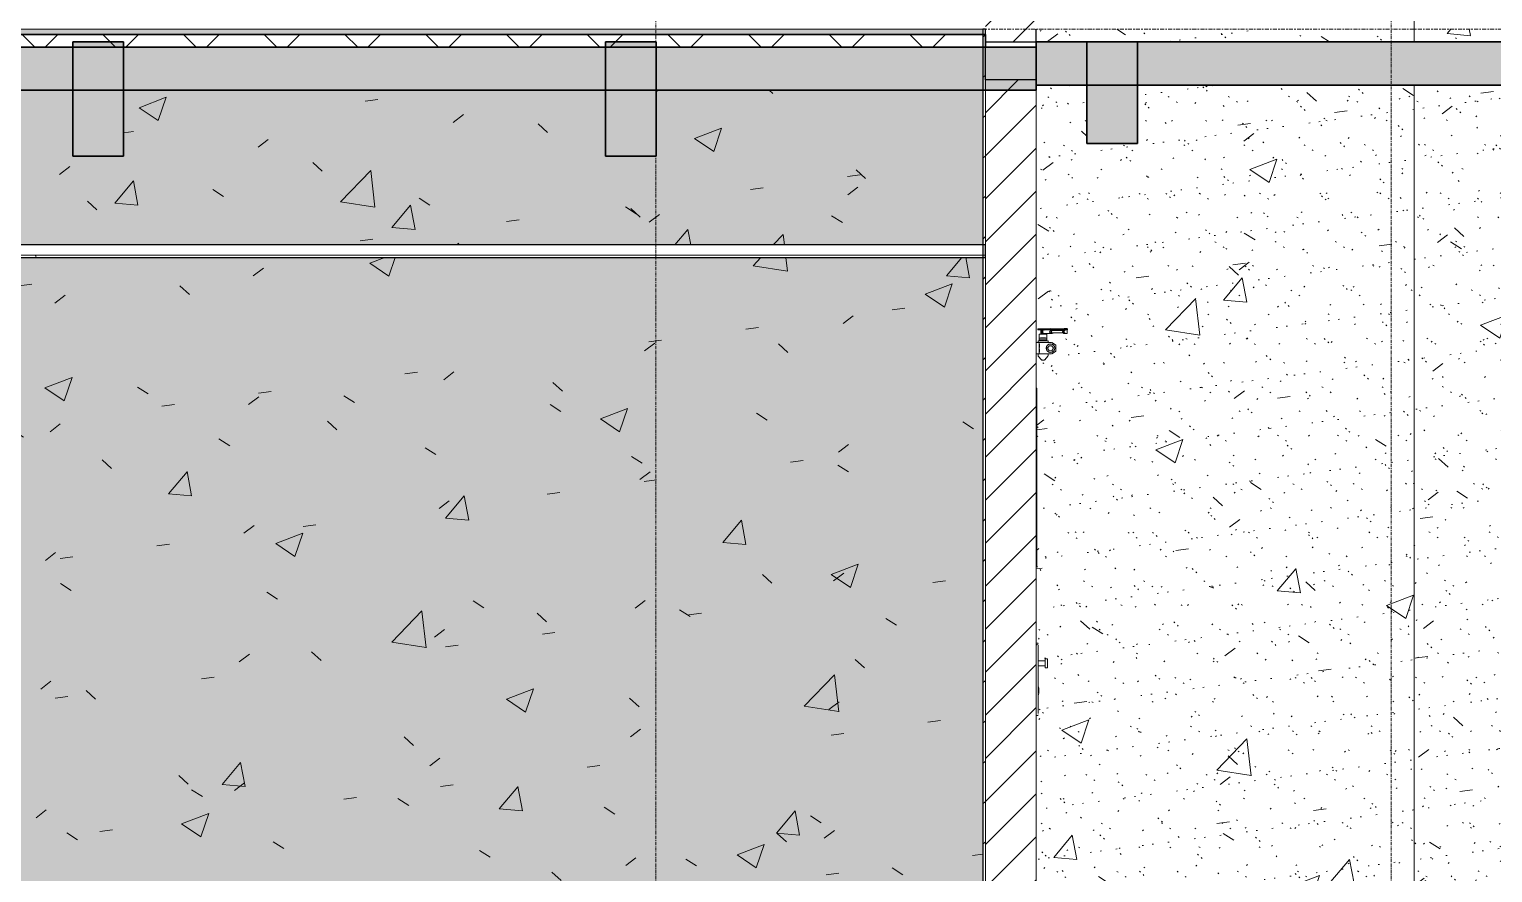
# Model space of a CAD drawing. Header units: millimetres. Extents: x 1240 to 198004, y -7796 to 35300.
# Drawn here: x 165394 to 171164, y 5675 to 9000 of the extents above; entities that cross this region are included whole.
import ezdxf

# ---------------------------------------------------------------- set-up
doc = ezdxf.new("R2010")
doc.units = ezdxf.units.MM
doc.linetypes.add('Centre', pattern=[31.75, 6.35, -4.7625, 15.875, -4.7625])
doc.linetypes.add('Grid Line', pattern=[22.225, 12.7, -3.175, 3.175, -3.175])
for name, color, linetype, lineweight in [('0-2', 50, 'Continuous', 5), ('A-CLNG', 13, 'Continuous', 9), ('A-CLNG-1', 13, 'Continuous', 25), ('A-CLNG-PATT-1', 13, 'Continuous', 9), ('A-DOOR', 31, 'Continuous', 9), ('A-FLOR-1', 10, 'Continuous', 35), ('A-FLOR-3', 192, 'Continuous', 35), ('A-FLOR-LEVL-2', 51, 'Centre', 9), ('A-FLOR-PATT-1', 7, 'Continuous', 9), ('A-FLOR-PATT-3', 8, 'Continuous', 9), ('A-WALL', 113, 'Continuous', 9), ('A-WALL-1', 113, 'Continuous', 25), ('A-WALL-PATT-4', 111, 'Continuous', 9), ('I-WALL', 2, 'Continuous', 9), ('I-WALL-2', 2, 'Continuous', 25), ('S-BEAM-1', 12, 'Continuous', 5), ('S-BEAM-2', 10, 'Continuous', 35), ('S-GRID-1', 1, 'Grid Line', 9)]:
    doc.layers.add(name, color=color, linetype=linetype, lineweight=lineweight)
pattern_1 = [(45, (196301.1, 0), (-84.8528, 84.8528), [])]
pattern_2 = [(50, (196301.1, 0), (1093.104, -95.634), [114.3, -1257.3]), (355, (196301.1, 0), (-211.457, 1146.34), [91.44, -1005.84]), (100.451, (196392.2, -8), (881.656, 1050.7), [97.14, -1068.54]), (46.184, (196301.1, 304.8), (1626.475, -252.257), [171.45, -1885.95]), (96.636, (196436.6, 283.8), (1424.416, 1484.565), [145.71, -1602.81]), (351.184, (196301.1, 304.8), (1424.43, 1484.55), [137.16, -1508.76]), (21, (196453.5, 228.6), (909.686, -613.59), [114.3, -1257.3]), (326, (196453.5, 228.6), (370.812, 1105.13), [91.44, -1005.84]), (71.451, (196529.3, 177.5), (1280.503, 491.528), [97.14, -1068.54]), (37.5, (196301.1, 0), (18.5313, 507.3303), [50.292, -943.356, 50.292, -970.788, -1009.65]), (37.5, (196301.1, 0), (18.5313, 507.3303), [-2014.728, 50.292, -959.358]), (7.5, (196301.1, 0), (400.918, 601.084), [50.292, -531.876, 50.292, -920.496, -384.81]), (7.5, (196301.1, 0), (400.918, 601.084), [-1552.956, 50.292, -334.518]), (327.5, (195961.25, 0), (813.545, -34.3737), [50.292, -330.708, 50.292, -1138.428, -1577.34]), (327.5, (195961.25, 0), (813.545, -34.3737), [-1569.72, 50.292, -1527.048]), (317.5, (195808.85, 0), (888.775, 152.56), [50.292, -445.008, 50.292, -739.14, -1120.14]), (317.5, (195808.85, 0), (888.775, 152.56), [-1284.732, 50.292, -1069.848])]
pattern_3 = [(37.5, (196301.1, 0), (-4.79953, 146.8239), [5.029, -110.795, 5.029, -124.511, -123.825]), (37.5, (196301.1, 0), (-4.79953, 146.8239), [-245.364, 5.029, -118.796]), (7.5, (196301.1, 0), (134.8574, 215.0472), [5.029, -57.455, 5.029, -99.365, -40.005]), (7.5, (196301.1, 0), (134.8574, 215.0472), [-166.878, 5.029, -34.976]), (327.5, (196207.37, 0), (237.29776, 0.4316), [5.029, -33.071, 5.029, -132.131, -179.07]), (327.5, (196207.37, 0), (237.29776, 0.4316), [-175.26, 5.029, -174.041]), (317.5, (196207.37, 0), (229.067, 66.8792), [5.029, -14.021, 5.029, -84.887, -102.87]), (317.5, (196207.37, 0), (229.067, 66.8792), [-108.966, 5.029, -97.841])]

# ---------------------------------------------------------------- blocks, each defined once
blk = doc.blocks.new('NCV_TKTC_KET CAU_rvt-2-TKCS_MẶT ĐỨNG NỘI KHU 2')
at = {"layer": 'A-FLOR-PATT-1'}
for points in [[(-23335.3, 8780), (-23335.3, 8950), (-26936.9, 8950), (-26936.9, 8780), (-23540.7, 8780)], [(-26936.9, 8760), (-26936.9, 8930), (-45737.4, 8930), (-45737.4, 8760), (-27379.4, 8760)]]:
    blk.add_hatch(color=256, dxfattribs=at).paths.add_polyline_path(points)
at = {"layer": 'S-BEAM-1'}
for points in [[(-30735.3, 8500), (-30535.3, 8500), (-30535.3, 8950), (-30735.3, 8950)], [(-28635.3, 8500), (-28435.3, 8500), (-28435.3, 8950), (-28635.3, 8950)], [(-26737.4, 8550), (-26537.4, 8550), (-26537.4, 8950), (-26737.4, 8950), (-26737.4, 8751.2)]]:
    blk.add_hatch(color=256, dxfattribs=at).paths.add_polyline_path(points)
at = {"layer": 'A-FLOR-1'}
for p, q in [((-23335.3, 8950), (-26936.9, 8950)), ((-26936.9, 8950), (-26936.9, 8780)), ((-26936.9, 8930), (-45737.4, 8930)), ((-26936.9, 8760), (-26936.9, 8930)), ((-26936.9, 8780), (-23335.3, 8780)), ((-45737.4, 8760), (-26936.9, 8760))]:
    blk.add_line(p, q, dxfattribs=at)
at = {"layer": 'S-BEAM-2'}
for p, q in [((-30535.3, 8950), (-30735.3, 8950)), ((-30735.3, 8950), (-30735.3, 8500)), ((-30535.3, 8500), (-30535.3, 8950)), ((-28435.3, 8950), (-28635.3, 8950)), ((-28635.3, 8950), (-28635.3, 8500)), ((-28435.3, 8500), (-28435.3, 8950)), ((-26537.4, 8950), (-26737.4, 8950)), ((-26737.4, 8950), (-26737.4, 8550)), ((-26537.4, 8550), (-26537.4, 8950)), ((-26737.4, 8550), (-26537.4, 8550)), ((-30735.3, 8500), (-30535.3, 8500)), ((-28635.3, 8500), (-28435.3, 8500))]:
    blk.add_line(p, q, dxfattribs=at)
blk = doc.blocks.new('FD_01 - FD_01-1200x2200mm-V373-TKCS_MẶT ĐỨNG NỘI KHU 2')
at = {"layer": 'A-DOOR'}
for p, q in [((-26930.9, 7818.5), (-26901.6, 7818.5)), ((-26930.9, 7818.5), (-26930.9, 7815.5)), ((-26930.9, 7815.5), (-26901.6, 7815.5)), ((-26895.4, 7798), (-26925.4, 7798)), ((-26925.4, 7784.6), (-26925.4, 7792.9)), ((-26915.5, 7798), (-26921.3, 7798)), ((-26918.5, 7814), (-26918.5, 7801)), ((-26916.4, 7814.5), (-26918.4, 7814.5)), ((-26918.4, 7814.5), (-26916.4, 7814.5)), ((-26917.7, 7814), (-26914.3, 7814)), ((-26914.3, 7801), (-26917.7, 7801)), ((-26850.4, 7814.5), (-26916.4, 7814.5)), ((-26916, 7814), (-26916, 7798)), ((-26909, 7798), (-26916, 7798)), ((-26916, 7798), (-26915.8, 7798)), ((-26914.8, 7814), (-26914.8, 7797.7)), ((-26914.4, 7798), (-26914.8, 7798)), ((-26914.8, 7798), (-26909.3, 7798)), ((-26914.3, 7814), (-26912.4, 7814)), ((-26914.3, 7814), (-26914.3, 7801)), ((-26912.4, 7801), (-26914.3, 7801)), ((-26912.6, 7814), (-26913.9, 7814)), ((-26913.9, 7801), (-26912.6, 7801)), ((-26913.8, 7814), (-26912.6, 7814)), ((-26912.6, 7814), (-26912.6, 7801)), ((-26912.6, 7814), (-26908.6, 7814)), ((-26912.6, 7814), (-26912.6, 7801)), ((-26908.6, 7801), (-26912.6, 7801)), ((-26912.4, 7814), (-26910.4, 7814)), ((-26910.4, 7801), (-26912.4, 7801)), ((-26909.3, 7798), (-26906.1, 7798)), ((-26905, 7798), (-26909, 7798)), ((-26906.6, 7798), (-26905.7, 7798)), ((-26906.1, 7798), (-26906.6, 7798)), ((-26906.2, 7797.7), (-26906.2, 7800.7)), ((-26905.4, 7800.5), (-26877.3, 7800.5)), ((-26899.6, 7798), (-26905.4, 7798)), ((-26905.1, 7798), (-26905, 7798)), ((-26905, 7798), (-26905, 7800.7)), ((-26901.6, 7818.5), (-26900.4, 7818.5)), ((-26901.6, 7815.5), (-26900.4, 7815.5)), ((-26900.9, 7818.5), (-26901.5, 7818.5)), ((-26901.5, 7818.5), (-26900.9, 7818.5)), ((-26901.5, 7815.5), (-26900.9, 7815.5)), ((-26900.9, 7815.5), (-26901.5, 7815.5)), ((-26900.4, 7818.5), (-26874.8, 7818.5)), ((-26900.4, 7815.5), (-26874.8, 7815.5)), ((-26895.4, 7792.9), (-26895.4, 7784.6)), ((-26872.6, 7813.5), (-26877.3, 7813.5)), ((-26877.3, 7801.5), (-26872.6, 7801.5)), ((-26874.8, 7818.5), (-26873.8, 7818.5)), ((-26874.8, 7815.5), (-26873.8, 7815.5)), ((-26873.8, 7818.5), (-26823.2, 7818.5)), ((-26873.8, 7815.5), (-26823.2, 7815.5)), ((-26822.6, 7812.5), (-26872.6, 7812.5)), ((-26872.6, 7802.5), (-26822.6, 7802.5)), ((-26850.4, 7814.5), (-26848.4, 7814.5)), ((-26848.4, 7814.5), (-26850.4, 7814.5)), ((-26830.3, 7811.5), (-26828.4, 7811.5)), ((-26830.3, 7803.5), (-26830.3, 7811.5)), ((-26828.4, 7803.5), (-26830.3, 7803.5)), ((-26828.6, 7814.5), (-26827, 7814.5)), ((-26827, 7800.5), (-26828.6, 7800.5)), ((-26828.4, 7811.5), (-26828.1, 7811.5)), ((-26828.1, 7803.5), (-26828.4, 7803.5)), ((-26827.6, 7814.5), (-26827.6, 7800.5)), ((-26827, 7814.5), (-26827.6, 7814.5)), ((-26827.6, 7814.5), (-26819.4, 7814.5)), ((-26827.1, 7820.3), (-26827.1, 7818.5)), ((-26827.1, 7820.3), (-26815.1, 7820.3)), ((-26815.1, 7820.3), (-26827.1, 7820.3)), ((-26827, 7800.5), (-26827, 7814.5)), ((-26819.4, 7800.5), (-26827, 7800.5)), ((-26826.4, 7811.5), (-26826.4, 7809.5)), ((-26826.4, 7807.2), (-26826.4, 7804.8)), ((-26826.1, 7815.5), (-26826.1, 7814.5)), ((-26821.1, 7818.5), (-26823.6, 7818.5)), ((-26823.6, 7818.5), (-26821.1, 7818.5)), ((-26823.6, 7815.5), (-26821.1, 7815.5)), ((-26821.1, 7815.5), (-26823.6, 7815.5)), ((-26823.6, 7815.5), (-26821.1, 7815.5)), ((-26821.1, 7815.5), (-26823.6, 7815.5)), ((-26823.2, 7818.5), (-26821.6, 7818.5)), ((-26821.6, 7818.5), (-26823.2, 7818.5)), ((-26821.6, 7815.5), (-26823.2, 7815.5)), ((-26823.2, 7815.5), (-26821.6, 7815.5)), ((-26822.7, 7818.5), (-26821.1, 7818.5)), ((-26821.1, 7818.5), (-26822.7, 7818.5)), ((-26821.6, 7818.5), (-26813.9, 7818.5)), ((-26821.6, 7815.5), (-26813.9, 7815.5)), ((-26819.4, 7814.5), (-26815.2, 7814.5)), ((-26815.4, 7800.5), (-26819.4, 7800.5)), ((-26816.1, 7814.5), (-26816.1, 7815.5)), ((-26815.1, 7818.5), (-26815.1, 7820.3)), ((-26814.6, 7800.5), (-26814.6, 7814.5)), ((-26813.9, 7818.5), (-26813.9, 7818.5)), ((-26813.9, 7815.5), (-26813.9, 7815.5)), ((-26813.5, 7815.5), (-26813.5, 7818.5)), ((-26925.3, 7765), (-26936.9, 7765)), ((-26929.5, 7772), (-26929.5, 7765)), ((-26928.8, 7772), (-26929.5, 7772)), ((-26929.5, 7772), (-26904.9, 7772)), ((-26923.8, 7765), (-26929.5, 7765)), ((-26929.5, 7765), (-26928.8, 7765)), ((-26925.6, 7723), (-26925.6, 7762)), ((-26925.4, 7776), (-26925.4, 7782)), ((-26925.4, 7782), (-26910.4, 7782)), ((-26910.4, 7776), (-26925.4, 7776)), ((-26925.3, 7765), (-26924.3, 7765)), ((-26924.3, 7765), (-26921.3, 7765)), ((-26921.3, 7765), (-26877.1, 7765)), ((-26920, 7784), (-26917.3, 7784)), ((-26920, 7784), (-26920, 7782)), ((-26920, 7776), (-26920, 7774)), ((-26918.6, 7774), (-26920, 7774)), ((-26918.9, 7774), (-26918.9, 7772)), ((-26918.6, 7774), (-26918.9, 7774)), ((-26918.9, 7774), (-26916.3, 7774)), ((-26912.3, 7774), (-26918.6, 7774)), ((-26917.3, 7774), (-26918.6, 7774)), ((-26917.3, 7784), (-26907.2, 7784)), ((-26917.3, 7784), (-26917.3, 7782)), ((-26917.3, 7776), (-26917.3, 7774)), ((-26912.3, 7774), (-26917.3, 7774)), ((-26916.3, 7774), (-26912.3, 7774)), ((-26912.3, 7774), (-26907.6, 7774)), ((-26907.6, 7774), (-26912.3, 7774)), ((-26907.2, 7774), (-26912.3, 7774)), ((-26910.4, 7782), (-26895.4, 7782)), ((-26895.4, 7776), (-26910.4, 7776)), ((-26907.6, 7774), (-26903.6, 7774)), ((-26903.6, 7774), (-26907.6, 7774)), ((-26907.2, 7784), (-26899.9, 7784)), ((-26907.2, 7784), (-26907.2, 7782)), ((-26907.2, 7776), (-26907.2, 7774)), ((-26903.6, 7774), (-26907.2, 7774)), ((-26904.9, 7772), (-26890.4, 7772)), ((-26899.9, 7774), (-26903.6, 7774)), ((-26902.1, 7774), (-26901.2, 7774)), ((-26900.9, 7774), (-26902.1, 7774)), ((-26901.2, 7774), (-26900.9, 7774)), ((-26900.9, 7772), (-26900.9, 7774)), ((-26899.9, 7784), (-26899.9, 7782)), ((-26899.9, 7776), (-26899.9, 7774)), ((-26895.4, 7782), (-26895.4, 7776)), ((-26892.1, 7742.5), (-26886.4, 7752.5)), ((-26886.4, 7732.5), (-26892.1, 7742.5)), ((-26890.4, 7772), (-26891.1, 7772)), ((-26890.4, 7765), (-26890.4, 7772)), ((-26886.4, 7752.5), (-26874.8, 7752.5)), ((-26874.8, 7732.5), (-26886.4, 7732.5)), ((-26876.1, 7764.7), (-26860.6, 7756.1)), ((-26874.8, 7752.5), (-26869, 7742.5)), ((-26869, 7742.5), (-26874.8, 7732.5)), ((-26859.6, 7754.3), (-26859.6, 7730.7)), ((-26936.9, 7720), (-26925.3, 7720)), ((-26929.4, 7720), (-26929.4, 7712.4)), ((-26928.8, 7720), (-26929.4, 7720)), ((-26929.4, 7720), (-26923.7, 7720)), ((-26929.2, 7711.7), (-26916.2, 7696.3)), ((-26924.3, 7720), (-26925.3, 7720)), ((-26921.3, 7720), (-26924.3, 7720)), ((-26877.1, 7720), (-26921.3, 7720)), ((-26915.5, 7697), (-26913.6, 7697)), ((-26913.6, 7697), (-26915.5, 7697)), ((-26906.4, 7696), (-26913.4, 7696)), ((-26913.4, 7696), (-26906.4, 7696)), ((-26906.3, 7697), (-26904.4, 7697)), ((-26904.4, 7697), (-26906.3, 7697)), ((-26903.7, 7696.3), (-26890.7, 7711.7)), ((-26890.4, 7712.4), (-26890.4, 7720)), ((-26860.6, 7728.9), (-26876.1, 7720.3)), ((-26936.9, 7585), (-26934.9, 7585)), ((-26934.9, 7585), (-26934.9, 6880)), ((-26934.9, 6880), (-26936.9, 6880)), ((-26930.9, 6580), (-26936.9, 6580)), ((-26928.9, 6302.5), (-26928.9, 6572.5)), ((-26901.9, 6510), (-26928.9, 6510)), ((-26928.9, 6507.1), (-26928.9, 6509.7)), ((-26928.9, 6490.3), (-26928.9, 6492.9)), ((-26928.9, 6490), (-26901.9, 6490)), ((-26891.9, 6517.5), (-26901.9, 6517.5)), ((-26901.9, 6500), (-26901.9, 6517.5)), ((-26901.9, 6517.5), (-26891.9, 6517.5)), ((-26901.9, 6482.5), (-26901.9, 6500)), ((-26901.9, 6482.5), (-26891.9, 6482.5)), ((-26901.9, 6482.5), (-26891.9, 6482.5)), ((-26891.9, 6517.5), (-26891.9, 6500)), ((-26891.9, 6500), (-26891.9, 6482.5)), ((-26926.9, 6406), (-26928.9, 6406)), ((-26926.9, 6395.1), (-26928.9, 6395.1)), ((-26928.9, 6377.7), (-26926.9, 6377.7)), ((-26926.9, 6403), (-26926.9, 6403)), ((-26926.9, 6403), (-26926.9, 6397)), ((-26926.9, 6397), (-26926.9, 6397)), ((-26926.9, 6395.1), (-26926.9, 6381.2)), ((-26926.9, 6395.1), (-26926.9, 6395.1)), ((-26926.9, 6381.2), (-26926.9, 6381.2)), ((-26936.9, 6295), (-26930.9, 6295))]:
    blk.add_line(p, q, dxfattribs=at)
at = {"layer": 'A-DOOR', "flags": 128}
for points in [[(-26832.9, 7807.5), (-26832.8, 7808.3), (-26832.6, 7809), (-26832.2, 7809.7), (-26831.7, 7810.4), (-26831, 7811), (-26830.3, 7811.5)], [(-26830.3, 7803.5), (-26831, 7804), (-26831.7, 7804.6), (-26832.2, 7805.3), (-26832.6, 7806), (-26832.8, 7806.7), (-26832.9, 7807.5)], [(-26925.3, 7765), (-26925.4, 7764.9), (-26925.4, 7764.7), (-26925.5, 7764.3), (-26925.5, 7763.9), (-26925.6, 7763.3), (-26925.6, 7762.7), (-26925.6, 7762)], [(-26925.6, 7762), (-26925.6, 7762.7), (-26925.6, 7763.3), (-26925.5, 7763.9), (-26925.5, 7764.3), (-26925.4, 7764.7), (-26925.4, 7764.9)], [(-26929.2, 7711.7), (-26929.2, 7711.7), (-26929.2, 7711.8), (-26929.3, 7711.8), (-26929.3, 7711.8), (-26929.3, 7711.9), (-26929.3, 7711.9), (-26929.3, 7712), (-26929.4, 7712), (-26929.4, 7712), (-26929.4, 7712.1), (-26929.4, 7712.1), (-26929.4, 7712.2), (-26929.4, 7712.2), (-26929.4, 7712.3), (-26929.4, 7712.3), (-26929.4, 7712.3), (-26929.4, 7712.4), (-26929.4, 7712.4)], [(-26925.4, 7720.1), (-26925.4, 7720.3), (-26925.5, 7720.7), (-26925.5, 7721.1), (-26925.6, 7721.7), (-26925.6, 7722.3), (-26925.6, 7723)], [(-26925.6, 7723), (-26925.6, 7722.3), (-26925.6, 7721.7), (-26925.5, 7721.1), (-26925.5, 7720.7), (-26925.4, 7720.3), (-26925.4, 7720.1), (-26925.3, 7720)], [(-26915.5, 7696), (-26915.5, 7696), (-26915.6, 7696), (-26915.6, 7696), (-26915.7, 7696), (-26915.7, 7696), (-26915.7, 7696), (-26915.8, 7696), (-26915.8, 7696), (-26915.8, 7696.1), (-26915.9, 7696.1), (-26915.9, 7696.1), (-26915.9, 7696.1), (-26916, 7696.1), (-26916, 7696.1), (-26916, 7696.2), (-26916.1, 7696.2), (-26916.1, 7696.2), (-26916.1, 7696.2), (-26916.1, 7696.3), (-26916.2, 7696.3), (-26916.2, 7696.3), (-26916.2, 7696.3)], [(-26904.4, 7696), (-26904.4, 7696), (-26904.4, 7696), (-26904.4, 7696), (-26904.4, 7696), (-26904.5, 7696), (-26904.5, 7696), (-26904.6, 7696), (-26904.6, 7696), (-26904.7, 7696), (-26904.8, 7696), (-26904.9, 7696), (-26905, 7696), (-26905.1, 7696), (-26905.2, 7696), (-26905.3, 7696), (-26905.5, 7696), (-26905.6, 7696), (-26905.7, 7696), (-26905.9, 7696), (-26906.1, 7696), (-26906.2, 7696), (-26906.4, 7696), (-26906.6, 7696), (-26906.7, 7696), (-26906.9, 7696), (-26907.1, 7696), (-26907.3, 7696), (-26907.5, 7696), (-26907.7, 7696), (-26907.9, 7696), (-26908.1, 7696), (-26908.3, 7696), (-26908.6, 7696), (-26908.8, 7696), (-26909, 7696), (-26909.2, 7696), (-26909.4, 7696), (-26909.7, 7696), (-26909.9, 7696), (-26910.1, 7696), (-26910.3, 7696), (-26910.5, 7696), (-26910.8, 7696), (-26911, 7696), (-26911.2, 7696), (-26911.4, 7696), (-26911.6, 7696), (-26911.8, 7696), (-26912.1, 7696), (-26912.3, 7696), (-26912.5, 7696), (-26912.7, 7696), (-26912.8, 7696), (-26913, 7696), (-26913.2, 7696), (-26913.4, 7696), (-26913.6, 7696), (-26913.7, 7696), (-26913.9, 7696), (-26914, 7696), (-26914.2, 7696), (-26914.3, 7696), (-26914.5, 7696), (-26914.6, 7696), (-26914.7, 7696), (-26914.8, 7696), (-26914.9, 7696), (-26915, 7696), (-26915.1, 7696), (-26915.2, 7696), (-26915.3, 7696), (-26915.3, 7696), (-26915.4, 7696), (-26915.4, 7696), (-26915.5, 7696), (-26915.5, 7696), (-26915.5, 7696), (-26915.5, 7696)], [(-26915.5, 7696), (-26915.5, 7696), (-26915.5, 7696), (-26915.5, 7696), (-26915.4, 7696), (-26915.4, 7696), (-26915.4, 7696), (-26915.3, 7696), (-26915.2, 7696), (-26915.2, 7696), (-26915.1, 7696), (-26915, 7696), (-26914.9, 7696), (-26914.8, 7696), (-26914.7, 7696), (-26914.5, 7696), (-26914.4, 7696), (-26914.3, 7696), (-26914.1, 7696), (-26914, 7696), (-26913.8, 7696), (-26913.7, 7696), (-26913.5, 7696), (-26913.3, 7696), (-26913.1, 7696), (-26912.9, 7696), (-26912.8, 7696), (-26912.6, 7696), (-26912.4, 7696), (-26912.2, 7696), (-26912, 7696), (-26911.7, 7696), (-26911.5, 7696), (-26911.3, 7696), (-26911.1, 7696), (-26910.9, 7696), (-26910.7, 7696), (-26910.4, 7696), (-26910.2, 7696), (-26910, 7696), (-26909.8, 7696), (-26909.6, 7696), (-26909.3, 7696), (-26909.1, 7696), (-26908.9, 7696), (-26908.7, 7696), (-26908.5, 7696), (-26908.2, 7696), (-26908, 7696), (-26907.8, 7696), (-26907.6, 7696), (-26907.4, 7696), (-26907.2, 7696), (-26907, 7696), (-26906.8, 7696), (-26906.7, 7696), (-26906.5, 7696), (-26906.3, 7696), (-26906.1, 7696), (-26906, 7696), (-26905.8, 7696), (-26905.7, 7696), (-26905.5, 7696), (-26905.4, 7696), (-26905.3, 7696), (-26905.2, 7696), (-26905, 7696), (-26904.9, 7696), (-26904.8, 7696), (-26904.8, 7696), (-26904.7, 7696), (-26904.6, 7696), (-26904.6, 7696), (-26904.5, 7696), (-26904.5, 7696), (-26904.4, 7696), (-26904.4, 7696), (-26904.4, 7696), (-26904.4, 7696)], [(-26903.7, 7696.3), (-26903.7, 7696.3), (-26903.7, 7696.3), (-26903.7, 7696.2), (-26903.8, 7696.2), (-26903.8, 7696.2), (-26903.8, 7696.2), (-26903.9, 7696.2), (-26903.9, 7696.1), (-26903.9, 7696.1), (-26903.9, 7696.1), (-26904, 7696.1), (-26904, 7696.1), (-26904, 7696.1), (-26904.1, 7696), (-26904.1, 7696), (-26904.2, 7696), (-26904.2, 7696), (-26904.2, 7696), (-26904.3, 7696), (-26904.3, 7696), (-26904.3, 7696), (-26904.4, 7696)], [(-26890.4, 7712.4), (-26890.4, 7712.4), (-26890.4, 7712.3), (-26890.4, 7712.3), (-26890.5, 7712.2), (-26890.5, 7712.2), (-26890.5, 7712.1), (-26890.5, 7712.1), (-26890.5, 7712.1), (-26890.5, 7712), (-26890.5, 7712), (-26890.5, 7711.9), (-26890.6, 7711.9), (-26890.6, 7711.9), (-26890.6, 7711.8), (-26890.6, 7711.8), (-26890.7, 7711.7), (-26890.7, 7711.7), (-26890.7, 7711.7)], [(-26930.9, 6580), (-26930.9, 6580), (-26930.8, 6580), (-26930.7, 6580), (-26930.6, 6580), (-26930.5, 6580), (-26930.5, 6579.9), (-26930.4, 6579.9), (-26930.3, 6579.9), (-26930.2, 6579.9), (-26930.2, 6579.8), (-26930.1, 6579.8), (-26930, 6579.8), (-26929.9, 6579.7), (-26929.9, 6579.7), (-26929.8, 6579.7), (-26929.7, 6579.6), (-26929.7, 6579.6), (-26929.6, 6579.5), (-26929.6, 6579.4), (-26929.5, 6579.4), (-26929.4, 6579.3), (-26929.4, 6579.3), (-26929.3, 6579.2), (-26929.3, 6579.1), (-26929.3, 6579.1), (-26929.2, 6579), (-26929.2, 6578.9), (-26929.1, 6578.9), (-26929.1, 6578.8), (-26929.1, 6578.7), (-26929, 6578.6), (-26929, 6578.6), (-26929, 6578.5), (-26929, 6578.4), (-26929, 6578.3), (-26929, 6578.3), (-26928.9, 6578.2), (-26928.9, 6578.1), (-26928.9, 6578), (-26928.9, 6578)], [(-26928.9, 6297), (-26928.9, 6296.9), (-26928.9, 6296.8), (-26929, 6296.8), (-26929, 6296.7), (-26929, 6296.6), (-26929, 6296.5), (-26929, 6296.4), (-26929, 6296.4), (-26929.1, 6296.3), (-26929.1, 6296.2), (-26929.1, 6296.1), (-26929.2, 6296.1), (-26929.2, 6296), (-26929.2, 6295.9), (-26929.3, 6295.9), (-26929.3, 6295.8), (-26929.4, 6295.7), (-26929.4, 6295.7), (-26929.5, 6295.6), (-26929.5, 6295.6), (-26929.6, 6295.5), (-26929.7, 6295.5), (-26929.7, 6295.4), (-26929.8, 6295.4), (-26929.9, 6295.3), (-26929.9, 6295.3), (-26930, 6295.2), (-26930.1, 6295.2), (-26930.1, 6295.2), (-26930.2, 6295.1), (-26930.3, 6295.1), (-26930.4, 6295.1), (-26930.4, 6295.1), (-26930.5, 6295), (-26930.6, 6295), (-26930.7, 6295), (-26930.8, 6295), (-26930.8, 6295), (-26930.9, 6295), (-26930.9, 6295)]]:
    blk.add_lwpolyline(points, dxfattribs=at)
at = {"layer": 'A-DOOR'}
for centre, radius, start, end in [((-26880.6, 7742.5), 17, 0, 180), ((-26880.6, 7742.5), 17, 180, 0), ((-26880.6, 7742.5), 16.5, 0, 180), ((-26880.6, 7742.5), 16.5, 180, 0), ((-26880.6, 7742.5), 17, 105, 120), ((-26877.1, 7763), 2, 60.80251, 90), ((-26861.6, 7754.3), 2, 0, 60.80251), ((-26880.6, 7742.5), 17, 240, 255), ((-26877.1, 7722), 2, 270, 299.19749), ((-26861.6, 7730.7), 2, 299.19749, 0)]:
    blk.add_arc(centre, radius, start, end, dxfattribs=at)
for centre, major_axis, ratio, start_param, end_param in [((-26925.4, 7786), (0, 12), 0.000349, 5.323254, 6.283185), ((-26912.7, 7807.5), (0, 2.5), 0.259156, 4.712389, 7.853982), ((-26912.7, 7807.5), (0, 2.5), 0.259156, 1.570796, 4.712389), ((-26912.9, 7807.5), (0, 6.79), 0.259156, 5.224283, 5.992125), ((-26912.9, 7807.5), (0, 6.79), 0.259156, 3.432653, 4.200495), ((-26910.9, 7807.5), (0, 6.79), 0.259156, 5.736177, 5.992125), ((-26910.9, 7807.5), (0, 6.79), 0.259156, 3.432653, 3.688601), ((-26905.4, 7807.5), (0, 7), 0.965835, 6.029595, 6.790365), ((-26905.4, 7807.5), (0, 7), 0.965835, 2.634413, 3.395183), ((-26895.4, 7786), (0, 12), 0.000349, 5.323254, 6.283185), ((-26877.3, 7807.5), (0, 7), 0.965835, 0.261799, 1.570796), ((-26877.3, 7807.5), (0, 7), 0.965835, 1.570796, 3.926991), ((-26877.3, 7807.5), (0, 6), 0.965835, 5.759587, 7.853982), ((-26877.3, 7807.5), (0, 6), 0.965835, 1.570796, 3.665191), ((-26872.6, 7807.5), (0, 6), 0.965835, 5.759587, 7.853982), ((-26872.6, 7807.5), (0, 6), 0.965835, 1.570796, 3.665191), ((-26872.6, 7807.5), (0, 5), 0.965835, 6.021386, 7.853982), ((-26872.6, 7807.5), (0, 5), 0.965835, 1.570796, 3.403392), ((-26877.3, 7807.5), (0, 7), 0.965835, 5.497787, 6.021386), ((-26828.6, 7807.5), (0, 7), 0.259156, 0, 1.570796), ((-26828.6, 7807.5), (0, 7), 0.259156, 1.570796, 3.141593), ((-26829.1, 7807.5), (0, 2.5), 0.259156, 4.712389, 7.853982), ((-26829.1, 7807.5), (0, 2.5), 0.259156, 1.570796, 4.712389), ((-26823.5, 7807.5), (0, 5), 0.965835, 0.65038, 0.880484), ((-26823.5, 7807.5), (0, 5), 0.965835, 2.261108, 2.491212), ((-26826.6, 7807.5), (0, 7), 0.259156, 0, 0.261799), ((-26826.6, 7807.5), (0, 7), 0.259156, 2.879793, 3.141593), ((-26827.2, 7807.5), (0, 2.5), 0.259156, 5.759587, 6.021386), ((-26827.2, 7807.5), (0, 2.5), 0.259156, 5.759587, 6.021386), ((-26827.2, 7807.5), (0, 2.5), 0.259156, 3.403392, 4.45059), ((-26827.2, 7807.5), (0, 2.5), 0.259156, 3.403392, 4.45059), ((-26925.4, 7788), (0, 6), 0.000349, 2.181662, 3.141593), ((-26895.4, 7788), (0, 6), 0.000349, 2.181662, 3.141593)]:
    blk.add_ellipse(centre, major_axis=major_axis, ratio=ratio, start_param=start_param, end_param=end_param, dxfattribs=at)
for points, knots in [([(-26908.6, 7813.6), (-26908.8, 7813.5), (-26909.2, 7813.2), (-26909.6, 7812.8), (-26909.9, 7812.5), (-26910.1, 7812.3), (-26910.3, 7812), (-26910.4, 7811.8), (-26910.5, 7811.7), (-26910.6, 7811.5), (-26910.7, 7811.3), (-26910.8, 7811.1), (-26911, 7810.8), (-26911, 7810.6), (-26911.1, 7810.4), (-26911.2, 7810.3), (-26911.2, 7810), (-26911.3, 7809.8), (-26911.4, 7809.4), (-26911.5, 7809), (-26911.5, 7808.7), (-26911.6, 7808.2), (-26911.6, 7807.8), (-26911.6, 7807.5)], [0, 0, 0, 0, 0.1, 0.2, 0.25, 0.3, 0.35, 0.375, 0.4, 0.425, 0.45, 0.5, 0.55, 0.575, 0.6, 0.625, 0.65, 0.7, 0.75, 0.8, 0.85, 0.9, 1, 1, 1, 1]), ([(-26911.6, 7807.5), (-26911.6, 7807.2), (-26911.6, 7806.8), (-26911.5, 7806.3), (-26911.5, 7806), (-26911.4, 7805.6), (-26911.3, 7805.2), (-26911.2, 7805), (-26911.2, 7804.7), (-26911.1, 7804.6), (-26911, 7804.4), (-26911, 7804.2), (-26910.8, 7803.9), (-26910.7, 7803.7), (-26910.6, 7803.5), (-26910.5, 7803.3), (-26910.4, 7803.2), (-26910.3, 7803), (-26910.1, 7802.7), (-26909.9, 7802.5), (-26909.6, 7802.2), (-26909.2, 7801.8), (-26908.8, 7801.5), (-26908.6, 7801.4)], [0, 0, 0, 0, 0.1, 0.15, 0.2, 0.25, 0.3, 0.35, 0.375, 0.4, 0.425, 0.45, 0.5, 0.55, 0.575, 0.6, 0.625, 0.65, 0.7, 0.75, 0.8, 0.9, 1, 1, 1, 1]), ([(-26924.3, 7754.9), (-26924.3, 7756), (-26924.4, 7757.3), (-26924.6, 7758.4), (-26924.8, 7758.7), (-26924.9, 7758.5), (-26925.1, 7757.9), (-26925.2, 7756.9), (-26925.3, 7755.5), (-26925.4, 7753.8), (-26925.4, 7752.6), (-26925.4, 7752)], [0, 0, 0, 0, 0.2, 0.3, 0.4, 0.5, 0.6, 0.7, 0.8, 0.9, 1, 1, 1, 1]), ([(-26925.4, 7752), (-26925.4, 7753.2), (-26925.3, 7755), (-26925.2, 7756.9), (-26925.1, 7757.9), (-26924.9, 7758.5), (-26924.8, 7758.7), (-26924.6, 7758.4), (-26924.5, 7757.6), (-26924.3, 7756.4), (-26924.3, 7755.4), (-26924.3, 7754.9)], [0, 0, 0, 0, 0.2, 0.3, 0.4, 0.5, 0.6, 0.7, 0.8, 0.9, 1, 1, 1, 1]), ([(-26925.4, 7752), (-26925.4, 7750.8), (-26925.3, 7749), (-26925.2, 7747.1), (-26925.1, 7746.1), (-26924.9, 7745.5), (-26924.8, 7745.3), (-26924.6, 7745.6), (-26924.5, 7746.4), (-26924.3, 7747.6), (-26924.3, 7748.6), (-26924.3, 7749.1)], [0, 0, 0, 0, 0.2, 0.3, 0.4, 0.5, 0.6, 0.7, 0.8, 0.9, 1, 1, 1, 1]), ([(-26924.3, 7749.1), (-26924.3, 7748), (-26924.4, 7746.7), (-26924.6, 7745.6), (-26924.8, 7745.3), (-26924.9, 7745.5), (-26925.1, 7746.1), (-26925.2, 7747.1), (-26925.3, 7748.5), (-26925.4, 7750.2), (-26925.4, 7751.4), (-26925.4, 7752)], [0, 0, 0, 0, 0.2, 0.3, 0.4, 0.5, 0.6, 0.7, 0.8, 0.9, 1, 1, 1, 1]), ([(-26924.3, 7735.9), (-26924.3, 7737), (-26924.4, 7738.3), (-26924.6, 7739.4), (-26924.8, 7739.7), (-26924.9, 7739.5), (-26925.1, 7738.9), (-26925.2, 7737.9), (-26925.3, 7736.5), (-26925.4, 7734.8), (-26925.4, 7733.6), (-26925.4, 7733)], [0, 0, 0, 0, 0.2, 0.3, 0.4, 0.5, 0.6, 0.7, 0.8, 0.9, 1, 1, 1, 1]), ([(-26925.4, 7733), (-26925.4, 7734.2), (-26925.3, 7736), (-26925.2, 7737.9), (-26925.1, 7738.9), (-26924.9, 7739.5), (-26924.8, 7739.7), (-26924.6, 7739.4), (-26924.5, 7738.6), (-26924.3, 7737.4), (-26924.3, 7736.4), (-26924.3, 7735.9)], [0, 0, 0, 0, 0.2, 0.3, 0.4, 0.5, 0.6, 0.7, 0.8, 0.9, 1, 1, 1, 1]), ([(-26925.4, 7733), (-26925.4, 7731.8), (-26925.3, 7730), (-26925.2, 7728.1), (-26925.1, 7727.1), (-26924.9, 7726.5), (-26924.8, 7726.3), (-26924.6, 7726.6), (-26924.5, 7727.4), (-26924.3, 7728.6), (-26924.3, 7729.6), (-26924.3, 7730.1)], [0, 0, 0, 0, 0.2, 0.3, 0.4, 0.5, 0.6, 0.7, 0.8, 0.9, 1, 1, 1, 1]), ([(-26924.3, 7730.1), (-26924.3, 7729), (-26924.4, 7727.7), (-26924.6, 7726.6), (-26924.8, 7726.3), (-26924.9, 7726.5), (-26925.1, 7727.1), (-26925.2, 7728.1), (-26925.3, 7729.5), (-26925.4, 7731.2), (-26925.4, 7732.4), (-26925.4, 7733)], [0, 0, 0, 0, 0.2, 0.3, 0.4, 0.5, 0.6, 0.7, 0.8, 0.9, 1, 1, 1, 1])]:
    blk.add_open_spline(points, degree=3, knots=knots, dxfattribs=at)
for points in [[(-26924.2, 7753.5), (-26924.2, 7754), (-26924.2, 7754.4), (-26924.3, 7754.9)], [(-26924.3, 7754.9), (-26924.2, 7754.4), (-26924.2, 7753.5), (-26924.1, 7752.5), (-26924.1, 7752)], [(-26924.1, 7752), (-26924.1, 7751.5), (-26924.2, 7750.5), (-26924.2, 7749.6), (-26924.3, 7749.1)], [(-26924.3, 7749.1), (-26924.2, 7749.6), (-26924.2, 7750), (-26924.2, 7750.5)], [(-26924.2, 7734.5), (-26924.2, 7735), (-26924.2, 7735.4), (-26924.3, 7735.9)], [(-26924.3, 7735.9), (-26924.2, 7735.4), (-26924.2, 7734.5), (-26924.1, 7733.5), (-26924.1, 7733)], [(-26924.1, 7733), (-26924.1, 7732.5), (-26924.2, 7731.5), (-26924.2, 7730.6), (-26924.3, 7730.1)], [(-26924.3, 7730.1), (-26924.2, 7730.6), (-26924.2, 7731), (-26924.2, 7731.5)]]:
    blk.add_open_spline(points, degree=3, dxfattribs=at)

msp = doc.modelspace()

# ---------------------------------------------------------------- hatches: boundary and pattern name
at = {"layer": 'A-CLNG-PATT-1'}
h = msp.add_hatch(dxfattribs=at)
h.set_pattern_fill('FP_45', color=256, style=0, pattern_type=2)
h.set_pattern_definition([(0, (196301.1, 0), (1219.2, 304.8), [50.292, -864.108, 50.292, -864.108, -4876.8]), (0, (196301.1, 0), (1219.2, 304.8), [-1828.8, 50.292, -1778.508, 50.292, -864.108, -2133.6]), (0, (196301.1, 0), (1219.2, 304.8), [-4572, 50.292, -559.308, 50.292, -1473.708]), (120, (196758.3, 152.4), (-873.5645, 903.4582), [50.292, -864.108, 50.292, -864.108, -4876.8]), (120, (196758.3, 152.4), (-873.5645, 903.4582), [-1828.8, 50.292, -1778.508, 50.292, -864.108, -2133.6]), (120, (196758.3, 152.4), (-873.5645, 903.4582), [-4572, 50.292, -559.308, 50.292, -1473.708]), (240, (196910.7, 762), (-345.6355, -1208.2582), [50.292, -864.108, 50.292, -864.108, -4876.8]), (240, (196910.7, 762), (-345.6355, -1208.2582), [-1828.8, 50.292, -1778.508, 50.292, -864.108, -2133.6]), (240, (196910.7, 762), (-345.6355, -1208.2582), [-4572, 50.292, -559.308, 50.292, -1473.708])])
h.paths.add_polyline_path([(168921.7, 8100), (169164.2, 8100), (169164.2, 8110), (161841.2, 8110), (161841.2, 8100), (167642.1, 8100)])
h.paths.add_polyline_path([(153041.2, 8100), (155086.3, 8100), (155086.3, 8110), (153041.2, 8110)])
h.paths.add_polyline_path([(152287.3, 8100), (152886.3, 8100), (152886.3, 8110), (151964.1, 8110), (151964.1, 8100)])
h.paths.add_polyline_path([(155241.2, 8100), (157286.3, 8100), (157286.3, 8110), (155241.2, 8110)])
h.paths.add_polyline_path([(157441.2, 8100), (159486.3, 8100), (159486.3, 8110), (157441.2, 8110)])
h.paths.add_polyline_path([(161564.2, 8100), (161686.3, 8100), (161686.3, 8110), (159641.2, 8110), (159641.2, 8100), (161244.3, 8100)])
at = {"layer": 'A-FLOR-PATT-3'}
h = msp.add_hatch(dxfattribs=at)
h.set_pattern_fill('FP_42', color=256, style=0, pattern_type=2)
h.set_pattern_definition([(45, (196301.1, 0), (-159.099, 159.099), []), (135, (196301.1, 0), (-159.099, -159.099), [])])
h.paths.add_polyline_path([(169164.2, 8930), (169164.2, 8980), (150563.7, 8980), (150563.7, 8930), (168921.7, 8930)])
at = {"layer": 'A-WALL-PATT-4'}
h = msp.add_hatch(dxfattribs=at)
h.set_pattern_fill('FP_35', color=256, style=0, pattern_type=2)
h.set_pattern_definition(pattern_1)
h.paths.add_polyline_path([(169364.2, 8950), (169364.2, 12200), (169164.2, 12200), (169164.2, 8950)])
h = msp.add_hatch(dxfattribs=at)
h.set_pattern_fill('FP_38', color=256, style=0, pattern_type=2)
h.set_pattern_definition(pattern_2)
h.paths.add_polyline_path([(165083, 5600), (169154.2, 5600), (169154.2, 8100), (162764.2, 8100), (162764.2, 5600)])
h.paths.add_polyline_path([(168285.7, 8150), (169154.2, 8150), (169154.2, 8760), (167865.8, 8760), (167865.8, 8500), (167665.8, 8500), (167665.8, 8760), (165765.8, 8760), (165765.8, 8500), (165565.8, 8500), (165565.8, 8760), (162965.8, 8760), (162965.8, 8500), (162764.2, 8500), (162764.2, 8150), (167865.8, 8150)])
h.paths.add_polyline_path([(168921.7, 8980), (169154.2, 8980), (169154.2, 9000), (162764.2, 9000), (162764.2, 8980), (167642.1, 8980)])
h = msp.add_hatch(dxfattribs=at)
h.set_pattern_fill('FP_39', color=256, style=0, pattern_type=2)
h.set_pattern_definition(pattern_3)
h.paths.add_polyline_path([(165083, 5600), (169154.2, 5600), (169154.2, 8100), (162764.2, 8100), (162764.2, 5600)])
h.paths.add_polyline_path([(168285.7, 8150), (169154.2, 8150), (169154.2, 8760), (167865.8, 8760), (167865.8, 8500), (167665.8, 8500), (167665.8, 8760), (165765.8, 8760), (165765.8, 8500), (165565.8, 8500), (165565.8, 8760), (162965.8, 8760), (162965.8, 8500), (162764.2, 8500), (162764.2, 8150), (167865.8, 8150)])
h.paths.add_polyline_path([(168921.7, 8980), (169154.2, 8980), (169154.2, 9000), (162764.2, 9000), (162764.2, 8980), (167642.1, 8980)])
h = msp.add_hatch(dxfattribs=at)
h.set_pattern_fill('FP_53', color=256, style=0, pattern_type=2)
h.set_pattern_definition([(45, (196301.1, 0), (-79.5495, 79.5495), [])])
h.paths.add_polyline_path([(169164.2, 5600), (169164.2, 9000), (169154.2, 9000), (169154.2, 5600)])
h = msp.add_hatch(dxfattribs=at)
h.set_pattern_fill('FP_38', color=256, style=0, pattern_type=2)
h.set_pattern_definition(pattern_2)
h.paths.add_polyline_path([(169364.2, 5600), (170854.2, 5600), (170854.2, 8780), (169763.7, 8780), (169763.7, 8550), (169563.7, 8550), (169563.7, 8780), (169364.2, 8780), (169364.2, 7762), (169375.5, 7762), (169374.2, 7723), (169364.2, 7723), (169364.2, 7585), (169366.2, 7585), (169366.2, 6880), (169364.2, 6880), (169364.2, 6572.5), (169372.2, 6572.5), (169372.2, 6395.1), (169374.2, 6395.1), (169374.2, 6381.2), (169372.2, 6381.2), (169370.7, 6302.5), (169364.2, 6302.5), (169364.2, 5916.6)])
h.paths.add_polyline_path([(169409.2, 6483.1), (169399.2, 6483.5), (169399.2, 6490.3), (169372.2, 6491.3), (169372.2, 6509.7), (169399.2, 6509.7), (169399.2, 6516.9), (169409.2, 6516.9), (169409.2, 6483.5)])
h.paths.add_polyline_path([(169424, 7720), (169418.6, 7725.7), (169424.9, 7726), (169424.3, 7721.8)])
h.paths.add_polyline_path([(169385.7, 7696.3), (169372.3, 7712.4), (169373.7, 7720), (169378.4, 7720), (169377, 7746.9), (169375.5, 7765), (169372.3, 7765), (169372.3, 7772), (169410, 7772), (169410, 7765), (169424, 7765), (169406.2, 7751.6), (169404, 7746.3), (169404.2, 7737.9), (169409, 7730.1), (169420.5, 7720), (169410, 7720), (169408.5, 7712.2), (169410, 7711.7), (169409, 7710), (169395.9, 7697), (169384.4, 7698.6), (169385.6, 7696.4)])
h.paths.add_polyline_path([(169424.9, 7758.9), (169416.4, 7759.1), (169424, 7765), (169424.9, 7759)])
h.paths.add_polyline_path([(169425, 7720.3), (169426.3, 7726.6), (169432.8, 7730.8), (169437, 7738.7), (169436.8, 7747.1), (169432.1, 7754.9), (169424.9, 7760.1), (169425, 7764.7), (169441.5, 7754.3), (169440.5, 7728.9), (169426.3, 7721)])
h.paths.add_polyline_path([(169420.5, 7726), (169412, 7728.4), (169405.8, 7735.3), (169404.1, 7743.1), (169406.4, 7751), (169413.3, 7757.2), (169421.1, 7758.9), (169429.7, 7756.1), (169435.2, 7749.7), (169436.9, 7741.9), (169434.6, 7734), (169427.7, 7727.8), (169421.1, 7726.1)])
h.paths.add_polyline_path([(169397.5, 7774), (169393.6, 7775.9), (169388.8, 7774), (169379.8, 7776), (169375.7, 7776), (169377.3, 7782), (169375.7, 7783.5), (169375.7, 7797.7), (169386.9, 7798), (169385.2, 7801), (169383.9, 7801), (169385.5, 7814), (169419, 7812.4), (169417.1, 7807.5), (169419.4, 7802.2), (169419, 7800.7), (169405.7, 7800.7), (169405, 7782.2), (169405.7, 7782), (169405, 7776), (169399.2, 7774.9)])
h.paths.add_polyline_path([(169396.1, 7797.7), (169405.7, 7797.7), (169405.7, 7800.7), (169396, 7800.7), (169395, 7797.7)])
h.paths.add_polyline_path([(169470.8, 7803.5), (169425, 7804.1), (169423.7, 7808.3), (169425.6, 7811.5), (169427.3, 7812.3), (169469.1, 7810), (169468.3, 7806.7), (169470.2, 7804)])
h.paths.add_polyline_path([(169476.9, 7800.5), (169474.6, 7800.5), (169473.3, 7804), (169472.6, 7803.5), (169470.8, 7804.6), (169470.8, 7811.5), (169472.7, 7811), (169474.1, 7809), (169474.9, 7809.6), (169476.1, 7814.5), (169485.5, 7814.5), (169484.2, 7800.5), (169477.4, 7800.5)])
h.paths.add_polyline_path([(169412, 7814.5), (169370.2, 7815.5), (169370.2, 7818.5), (169477.9, 7818.5), (169476.9, 7815.5), (169417.3, 7814.5)])
h.paths.add_polyline_path([(169485.5, 7815.5), (169479.5, 7815.5), (169479.5, 7818.5), (169487.2, 7818.5), (169487.2, 7815.5)])
h.paths.add_polyline_path([(169364.3, 8950), (170854.2, 8950), (170854.2, 9000), (169364.2, 9000), (169364.2, 8950)])
h = msp.add_hatch(dxfattribs=at)
h.set_pattern_fill('FP_39', color=256, style=0, pattern_type=2)
h.set_pattern_definition(pattern_3)
h.paths.add_polyline_path([(169364.2, 5600), (170854.2, 5600), (170854.2, 8780), (169763.7, 8780), (169763.7, 8550), (169563.7, 8550), (169563.7, 8780), (169364.2, 8780), (169364.2, 7762), (169375.5, 7762), (169374.2, 7723), (169364.2, 7723), (169364.2, 7585), (169366.2, 7585), (169366.2, 6880), (169364.2, 6880), (169364.2, 6572.5), (169372.2, 6572.5), (169372.2, 6395.1), (169374.2, 6395.1), (169374.2, 6381.2), (169372.2, 6381.2), (169370.7, 6302.5), (169364.2, 6302.5), (169364.2, 5916.6)])
h.paths.add_polyline_path([(169409.2, 6483.1), (169399.2, 6483.5), (169399.2, 6490.3), (169372.2, 6491.3), (169372.2, 6509.7), (169399.2, 6509.7), (169399.2, 6516.9), (169409.2, 6516.9), (169409.2, 6483.5)])
h.paths.add_polyline_path([(169424, 7720), (169418.6, 7725.7), (169424.9, 7726), (169424.3, 7721.8)])
h.paths.add_polyline_path([(169385.7, 7696.3), (169372.3, 7712.4), (169373.7, 7720), (169378.4, 7720), (169377, 7746.9), (169375.5, 7765), (169372.3, 7765), (169372.3, 7772), (169410, 7772), (169410, 7765), (169424, 7765), (169406.2, 7751.6), (169404, 7746.3), (169404.2, 7737.9), (169409, 7730.1), (169420.5, 7720), (169410, 7720), (169408.5, 7712.2), (169410, 7711.7), (169409, 7710), (169395.9, 7697), (169384.4, 7698.6), (169385.6, 7696.4)])
h.paths.add_polyline_path([(169424.9, 7758.9), (169416.4, 7759.1), (169424, 7765), (169424.9, 7759)])
h.paths.add_polyline_path([(169425, 7720.3), (169426.3, 7726.6), (169432.8, 7730.8), (169437, 7738.7), (169436.8, 7747.1), (169432.1, 7754.9), (169424.9, 7760.1), (169425, 7764.7), (169441.5, 7754.3), (169440.5, 7728.9), (169426.3, 7721)])
h.paths.add_polyline_path([(169420.5, 7726), (169412, 7728.4), (169405.8, 7735.3), (169404.1, 7743.1), (169406.4, 7751), (169413.3, 7757.2), (169421.1, 7758.9), (169429.7, 7756.1), (169435.2, 7749.7), (169436.9, 7741.9), (169434.6, 7734), (169427.7, 7727.8), (169421.1, 7726.1)])
h.paths.add_polyline_path([(169397.5, 7774), (169393.6, 7775.9), (169388.8, 7774), (169379.8, 7776), (169375.7, 7776), (169377.3, 7782), (169375.7, 7783.5), (169375.7, 7797.7), (169386.9, 7798), (169385.2, 7801), (169383.9, 7801), (169385.5, 7814), (169419, 7812.4), (169417.1, 7807.5), (169419.4, 7802.2), (169419, 7800.7), (169405.7, 7800.7), (169405, 7782.2), (169405.7, 7782), (169405, 7776), (169399.2, 7774.9)])
h.paths.add_polyline_path([(169396.1, 7797.7), (169405.7, 7797.7), (169405.7, 7800.7), (169396, 7800.7), (169395, 7797.7)])
h.paths.add_polyline_path([(169470.8, 7803.5), (169425, 7804.1), (169423.7, 7808.3), (169425.6, 7811.5), (169427.3, 7812.3), (169469.1, 7810), (169468.3, 7806.7), (169470.2, 7804)])
h.paths.add_polyline_path([(169476.9, 7800.5), (169474.6, 7800.5), (169473.3, 7804), (169472.6, 7803.5), (169470.8, 7804.6), (169470.8, 7811.5), (169472.7, 7811), (169474.1, 7809), (169474.9, 7809.6), (169476.1, 7814.5), (169485.5, 7814.5), (169484.2, 7800.5), (169477.4, 7800.5)])
h.paths.add_polyline_path([(169412, 7814.5), (169370.2, 7815.5), (169370.2, 7818.5), (169477.9, 7818.5), (169476.9, 7815.5), (169417.3, 7814.5)])
h.paths.add_polyline_path([(169485.5, 7815.5), (169479.5, 7815.5), (169479.5, 7818.5), (169487.2, 7818.5), (169487.2, 7815.5)])
h.paths.add_polyline_path([(169364.3, 8950), (170854.2, 8950), (170854.2, 9000), (169364.2, 9000), (169364.2, 8950)])
h = msp.add_hatch(dxfattribs=at)
h.set_pattern_fill('FP_38', color=256, style=0, pattern_type=2)
h.set_pattern_definition(pattern_2)
h.paths.add_polyline_path([(170854.2, 5600), (170864.2, 5600), (170864.2, 8780), (170854.2, 8780), (170854.2, 7617.4)])
h.paths.add_polyline_path([(170854.2, 8950), (170864.2, 8950), (170864.2, 9000), (170854.2, 9000)])
h = msp.add_hatch(dxfattribs=at)
h.set_pattern_fill('FP_39', color=256, style=0, pattern_type=2)
h.set_pattern_definition(pattern_3)
h.paths.add_polyline_path([(170854.2, 5600), (170864.2, 5600), (170864.2, 8780), (170854.2, 8780), (170854.2, 7617.4)])
h.paths.add_polyline_path([(170854.2, 8950), (170864.2, 8950), (170864.2, 9000), (170854.2, 9000)])
h = msp.add_hatch(dxfattribs=at)
h.set_pattern_fill('FP_38', color=256, style=0, pattern_type=2)
h.set_pattern_definition(pattern_2)
h.paths.add_polyline_path([(171154.1, 5600), (171764.2, 5600), (171764.2, 8780), (170864.2, 8780), (170864.2, 5600)])
h.paths.add_polyline_path([(170864.2, 8950), (171764.2, 8950), (171764.2, 9000), (170864.2, 9000)])
h = msp.add_hatch(dxfattribs=at)
h.set_pattern_fill('FP_39', color=256, style=0, pattern_type=2)
h.set_pattern_definition(pattern_3)
h.paths.add_polyline_path([(171154.1, 5600), (171764.2, 5600), (171764.2, 8780), (170864.2, 8780), (170864.2, 5600)])
h.paths.add_polyline_path([(170864.2, 8950), (171764.2, 8950), (171764.2, 9000), (170864.2, 9000)])
h = msp.add_hatch(dxfattribs=at)
h.set_pattern_fill('FP_35', color=256, style=0, pattern_type=2)
h.set_pattern_definition(pattern_1)
h.paths.add_polyline_path([(169364.2, 5550), (169364.2, 8800), (169164.2, 8800), (169164.2, 5550)])

# ---------------------------------------------------------------- linework, layer by layer
at = {"layer": 'A-CLNG'}
msp.add_line((169164.2, 8110), (161841.2, 8110), dxfattribs=at)
at = {"layer": 'A-CLNG-1'}
for p, q in [((169164.2, 8150), (161841.2, 8150)), ((169164.2, 8100), (169164.2, 8150)), ((161841.2, 8100), (169164.2, 8100))]:
    msp.add_line(p, q, dxfattribs=at)
at = {"layer": 'A-FLOR-3'}
for p, q in [((169164.2, 8980), (150563.7, 8980)), ((169164.2, 8930), (169164.2, 8980)), ((150563.7, 8930), (169164.2, 8930))]:
    msp.add_line(p, q, dxfattribs=at)
at = {"layer": 'A-FLOR-LEVL-2'}
msp.add_line((104944.5, 9000), (194512.3, 9000), dxfattribs=at)
at = {"layer": 'A-WALL'}
for p, q in [((169164.2, 8800), (169164.2, 5600)), ((169364.2, 5600), (169364.2, 8800))]:
    msp.add_line(p, q, dxfattribs=at)
at = {"layer": 'A-WALL-1'}
for p, q in [((169164.2, 9000), (169164.2, 9000)), ((169164.2, 8950), (169364.2, 8950)), ((169364.2, 8950), (169364.2, 9000)), ((169364.2, 8800), (169164.2, 8800))]:
    msp.add_line(p, q, dxfattribs=at)
at = {"layer": 'I-WALL'}
for p, q in [((170854.2, 8950), (170854.2, 12180)), ((169154.2, 9000), (162764.2, 9000)), ((170854.2, 5600), (170854.2, 8780))]:
    msp.add_line(p, q, dxfattribs=at)
at = {"layer": 'I-WALL-2'}
for p, q in [((169154.2, 9000), (169154.2, 5600)), ((169164.2, 9000), (169154.2, 9000)), ((169164.2, 8800), (169164.2, 9000))]:
    msp.add_line(p, q, dxfattribs=at)
at = {"layer": 'S-GRID-1'}
for p, q in [((167864.2, 5.5), (167864.2, 30542.5)), ((170764.2, 5.5), (170764.2, 30542.5))]:
    msp.add_line(p, q, dxfattribs=at)

# ---------------------------------------------------------------- block references
at = {"layer": '0-2'}
msp.add_blockref('NCV_TKTC_KET CAU_rvt-2-TKCS_MẶT ĐỨNG NỘI KHU 2', (196301.1, 0), dxfattribs=at)
at = {"layer": 'A-DOOR'}
msp.add_blockref('FD_01 - FD_01-1200x2200mm-V373-TKCS_MẶT ĐỨNG NỘI KHU 2', (196301.1, 0), dxfattribs=at)

doc.saveas('drawing.dxf')
